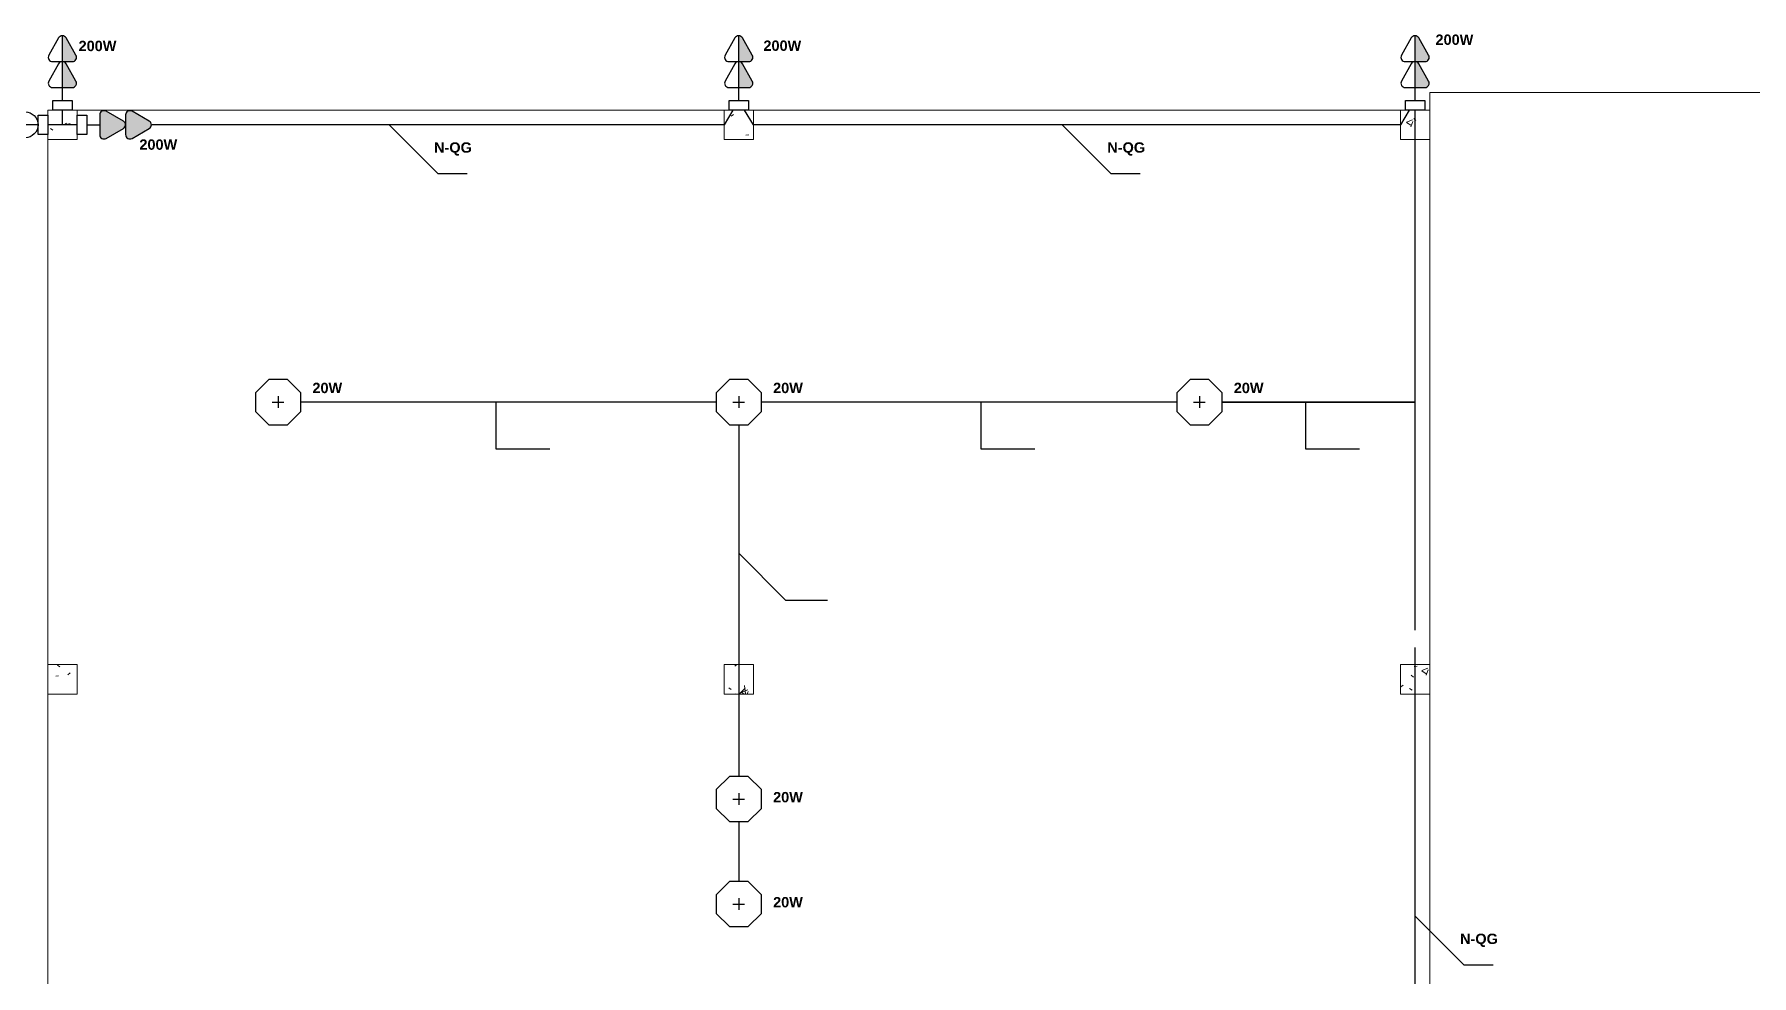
# Model space of a CAD drawing. Extents: x 1450 to 1868, y 82 to 351.
# Drawn here: x 1486 to 1495.94, y 175.87 to 181.32 of the extents above; entities that cross this region are included whole.
import ezdxf

# ---------------------------------------------------------------- set-up
doc = ezdxf.new("R2010")
doc.units = 0
doc.header["$LTSCALE"] = 0.5
doc.linetypes.add('ELETRODUTO_TETO', pattern=[1000, 1000, 0])
doc.layers.get('0').update_dxf_attribs({"linetype": 'CONTINUOUS'})
doc.layers.add('A-FLOR', color=192, linetype='CONTINUOUS', lineweight=9)
doc.layers.add('S-COLS', color=52, linetype='CONTINUOUS', lineweight=9)
for name, color, linetype in [('ELETRODUTO_TETO', 2, 'CONTINUOUS'), ('Iluminação', 7, 'CONTINUOUS'), ('INDICACAO_CIRCUITO', 2, 'CONTINUOUS'), ('INDICACAO_POTENCIA', 1, 'CONTINUOUS'), ('INTERRUPTORES', 1, 'CONTINUOUS'), ('LINHA_DE_CHAMADA', 7, 'CONTINUOUS'), ('LUMINÁRIAS', 3, 'CONTINUOUS'), ('TOMADAS ABNT', 10, 'CONTINUOUS')]:
    doc.layers.add(name, color=color, linetype=linetype)
doc.styles.add('Arial', font='arialbd.ttf', dxfattribs={"height": 100})

# ---------------------------------------------------------------- blocks, each defined once
blk = doc.blocks.new('Pilar Retangular de Concreto - 17x17cm-V35-Planta Baixa')
at = {"layer": 'S-COLS'}
h = blk.add_hatch(dxfattribs=at)
h.set_pattern_fill('FP_59', color=256, style=0, pattern_type=2)
h.set_pattern_definition([(50, (20496.5, -19104.7), (364.368, -31.8783), [38.1, -419.1]), (355, (20496.5, -19104.7), (-70.486, 382.1133), [30.48, -335.28]), (100.451, (20526.87, -19107.35), (293.885, 350.2334), [32.38, -356.18]), (46.184, (20496.5, -19003.1), (542.1585, -84.086), [57.15, -628.65]), (96.636, (20541.7, -19010.1), (474.805, 494.855), [48.57, -534.27]), (351.184, (20496.5, -19003.1), (474.81, 494.85), [45.72, -502.92]), (21, (20547.3, -19028.5), (303.2285, -204.5305), [38.1, -419.1]), (326, (20547.3, -19028.5), (123.604, 368.376), [30.48, -335.28]), (71.451, (20572.58, -19045.54), (426.834, 163.8427), [32.38, -356.18]), (37.5, (20496.51, -19104.7), (6.17665, 169.11015), [16.764, -314.452, 16.764, -323.596, -336.55]), (37.5, (20496.51, -19104.7), (6.17665, 169.11015), [-671.576, 16.764, -319.786]), (7.5, (20496.51, -19104.7), (133.6389, 200.3615), [16.764, -177.292, 16.764, -306.832, -128.27]), (7.5, (20496.51, -19104.7), (133.6389, 200.3615), [-517.652, 16.764, -111.506]), (327.5, (20383.23, -19104.7), (271.1818, -11.45836), [16.764, -110.236, 16.764, -905.256]), (327.5, (20383.23, -19104.7), (271.1818, -11.45836), [-143.764, -379.476, 16.764, -509.016]), (317.5, (20332.43, -19104.7), (296.2585, 50.8528), [16.764, -148.336, 16.764, -619.76]), (317.5, (20332.43, -19104.7), (296.2585, 50.8528), [-181.864, -246.38, 16.764, -356.616])])
h.paths.add_polyline_path([(85, -85), (85, 85), (-85, 85), (-85, -85)], flags=0)
for p, q in [((85, 85), (-85, 85)), ((-85, 85), (-85, -85)), ((85, -85), (85, 85)), ((-85, -85), (85, -85))]:
    blk.add_line(p, q, dxfattribs=at)
blk = doc.blocks.new('Pilar Retangular de Concreto - 17x17cm-V37-Planta Baixa')
at = {"layer": 'S-COLS'}
h = blk.add_hatch(dxfattribs=at)
h.set_pattern_fill('FP_61', color=256, style=0, pattern_type=2)
h.set_pattern_definition([(50, (20496.5, -15894.7), (364.368, -31.8783), [38.1, -419.1]), (355, (20496.5, -15894.7), (-70.486, 382.1133), [30.48, -335.28]), (100.451, (20526.87, -15897.35), (293.885, 350.2334), [32.38, -356.18]), (46.184, (20496.5, -15793.1), (542.1585, -84.086), [57.15, -628.65]), (96.636, (20541.7, -15800.1), (474.805, 494.855), [48.57, -534.27]), (351.184, (20496.5, -15793.1), (474.81, 494.85), [45.72, -502.92]), (21, (20547.3, -15818.5), (303.2285, -204.5305), [38.1, -419.1]), (326, (20547.3, -15818.5), (123.604, 368.376), [30.48, -335.28]), (71.451, (20572.58, -15835.54), (426.834, 163.8427), [32.38, -356.18]), (37.5, (20496.51, -15894.7), (6.17665, 169.11015), [16.764, -314.452, 16.764, -323.596, -336.55]), (37.5, (20496.51, -15894.7), (6.17665, 169.11015), [-671.576, 16.764, -319.786]), (7.5, (20496.51, -15894.7), (133.6389, 200.3615), [16.764, -177.292, 16.764, -306.832, -128.27]), (7.5, (20496.51, -15894.7), (133.6389, 200.3615), [-517.652, 16.764, -111.506]), (327.5, (20383.23, -15894.7), (271.1818, -11.45836), [16.764, -110.236, 16.764, -905.256]), (327.5, (20383.23, -15894.7), (271.1818, -11.45836), [-143.764, -379.476, 16.764, -509.016]), (317.5, (20332.43, -15894.7), (296.2585, 50.8528), [16.764, -148.336, 16.764, -619.76]), (317.5, (20332.43, -15894.7), (296.2585, 50.8528), [-181.864, -246.38, 16.764, -356.616])])
h.paths.add_polyline_path([(85, -85), (85, 85), (-85, 85), (-85, -85)], flags=0)
for p, q in [((85, 85), (-85, 85)), ((-85, 85), (-85, -85)), ((85, -85), (85, 85)), ((-85, -85), (85, -85))]:
    blk.add_line(p, q, dxfattribs=at)
blk = doc.blocks.new('Pilar Retangular de Concreto - 17x17cm-V39-Planta Baixa')
at = {"layer": 'S-COLS'}
h = blk.add_hatch(dxfattribs=at)
h.set_pattern_fill('FP_63', color=256, style=0, pattern_type=2)
h.set_pattern_definition([(50, (12666.5, -19104.7), (364.368, -31.8783), [38.1, -419.1]), (355, (12666.5, -19104.7), (-70.486, 382.113), [30.48, -335.28]), (100.451, (12696.87, -19107.35), (293.885, 350.2334), [32.38, -356.18]), (46.184, (12666.5, -19003.1), (542.1585, -84.086), [57.15, -628.65]), (96.636, (12711.7, -19010.1), (474.805, 494.855), [48.57, -534.27]), (351.184, (12666.5, -19003.1), (474.81, 494.85), [45.72, -502.92]), (21, (12717.3, -19028.5), (303.2285, -204.5305), [38.1, -419.1]), (326, (12717.3, -19028.5), (123.604, 368.376), [30.48, -335.28]), (71.451, (12742.58, -19045.54), (426.834, 163.843), [32.38, -356.18]), (37.5, (12666.51, -19104.7), (6.17665, 169.11015), [16.764, -314.452, 16.764, -323.596, -336.55]), (37.5, (12666.51, -19104.7), (6.17665, 169.11015), [-671.576, 16.764, -319.786]), (7.5, (12666.51, -19104.7), (133.6389, 200.3615), [16.764, -177.292, 16.764, -306.832, -128.27]), (7.5, (12666.51, -19104.7), (133.6389, 200.3615), [-517.652, 16.764, -111.506]), (327.5, (12553.23, -19104.7), (271.1818, -11.4584), [16.764, -110.236, 16.764, -905.256]), (327.5, (12553.23, -19104.7), (271.1818, -11.4584), [-143.764, -379.476, 16.764, -509.016]), (317.5, (12502.43, -19104.7), (296.2585, 50.8528), [16.764, -148.336, 16.764, -619.76]), (317.5, (12502.43, -19104.7), (296.2585, 50.8528), [-181.864, -246.38, 16.764, -356.616])])
h.paths.add_polyline_path([(85, -85), (85, 85), (-85, 85), (-85, -85)], flags=0)
for p, q in [((85, 85), (-85, 85)), ((-85, 85), (-85, -85)), ((85, -85), (85, 85)), ((-85, -85), (85, -85))]:
    blk.add_line(p, q, dxfattribs=at)
blk = doc.blocks.new('Pilar Retangular de Concreto - 17x17cm-V41-Planta Baixa')
at = {"layer": 'S-COLS'}
h = blk.add_hatch(dxfattribs=at)
h.set_pattern_fill('FP_65', color=256, style=0, pattern_type=2)
h.set_pattern_definition([(50, (12666.5, -15894.7), (364.368, -31.8783), [38.1, -419.1]), (355, (12666.5, -15894.7), (-70.486, 382.113), [30.48, -335.28]), (100.451, (12696.87, -15897.35), (293.885, 350.2334), [32.38, -356.18]), (46.184, (12666.5, -15793.1), (542.158, -84.086), [57.15, -628.65]), (96.636, (12711.7, -15800.1), (474.805, 494.855), [48.57, -534.27]), (351.184, (12666.5, -15793.1), (474.81, 494.85), [45.72, -502.92]), (21, (12717.3, -15818.5), (303.2285, -204.5305), [38.1, -419.1]), (326, (12717.3, -15818.5), (123.604, 368.376), [30.48, -335.28]), (71.451, (12742.58, -15835.54), (426.834, 163.843), [32.38, -356.18]), (37.5, (12666.51, -15894.7), (6.17665, 169.11015), [16.764, -314.452, 16.764, -323.596, -336.55]), (37.5, (12666.51, -15894.7), (6.17665, 169.11015), [-671.576, 16.764, -319.786]), (7.5, (12666.51, -15894.7), (133.6389, 200.3615), [16.764, -177.292, 16.764, -306.832, -128.27]), (7.5, (12666.51, -15894.7), (133.6389, 200.3615), [-517.652, 16.764, -111.506]), (327.5, (12553.23, -15894.7), (271.1818, -11.4584), [16.764, -110.236, 16.764, -905.256]), (327.5, (12553.23, -15894.7), (271.1818, -11.4584), [-143.764, -379.476, 16.764, -509.016]), (317.5, (12502.43, -15894.7), (296.2585, 50.8528), [16.764, -148.336, 16.764, -619.76]), (317.5, (12502.43, -15894.7), (296.2585, 50.8528), [-181.864, -246.38, 16.764, -356.616])])
h.paths.add_polyline_path([(85, -85), (85, 85), (-85, 85), (-85, -85)], flags=0)
for p, q in [((85, 85), (-85, 85)), ((-85, 85), (-85, -85)), ((85, -85), (85, 85)), ((-85, -85), (85, -85))]:
    blk.add_line(p, q, dxfattribs=at)
blk = doc.blocks.new('Pilar Retangular de Concreto - 17x17cm-V43-Planta Baixa')
at = {"layer": 'S-COLS'}
h = blk.add_hatch(dxfattribs=at)
h.set_pattern_fill('FP_67', color=256, style=0, pattern_type=2)
h.set_pattern_definition([(50, (16581.5, -19104.7), (364.368, -31.8783), [38.1, -419.1]), (355, (16581.5, -19104.7), (-70.486, 382.1133), [30.48, -335.28]), (100.451, (16611.87, -19107.35), (293.885, 350.2334), [32.38, -356.18]), (46.184, (16581.5, -19003.1), (542.1585, -84.086), [57.15, -628.65]), (96.636, (16626.7, -19010.1), (474.805, 494.855), [48.57, -534.27]), (351.184, (16581.5, -19003.1), (474.81, 494.85), [45.72, -502.92]), (21, (16632.3, -19028.5), (303.2285, -204.5305), [38.1, -419.1]), (326, (16632.3, -19028.5), (123.604, 368.376), [30.48, -335.28]), (71.451, (16657.58, -19045.54), (426.834, 163.8427), [32.38, -356.18]), (37.5, (16581.51, -19104.7), (6.17665, 169.11015), [16.764, -314.452, 16.764, -323.596, -336.55]), (37.5, (16581.51, -19104.7), (6.17665, 169.11015), [-671.576, 16.764, -319.786]), (7.5, (16581.51, -19104.7), (133.6389, 200.3615), [16.764, -177.292, 16.764, -306.832, -128.27]), (7.5, (16581.51, -19104.7), (133.6389, 200.3615), [-517.652, 16.764, -111.506]), (327.5, (16468.23, -19104.7), (271.1818, -11.45836), [16.764, -110.236, 16.764, -905.256]), (327.5, (16468.23, -19104.7), (271.1818, -11.45836), [-143.764, -379.476, 16.764, -509.016]), (317.5, (16417.43, -19104.7), (296.2585, 50.8528), [16.764, -148.336, 16.764, -619.76]), (317.5, (16417.43, -19104.7), (296.2585, 50.8528), [-181.864, -246.38, 16.764, -356.616])])
h.paths.add_polyline_path([(-85, -85), (85, -85), (85, 85), (-85, 85)], flags=0)
for p, q in [((85, 85), (-85, 85)), ((-85, 85), (-85, -85)), ((85, -85), (85, 85)), ((-85, -85), (85, -85))]:
    blk.add_line(p, q, dxfattribs=at)
blk = doc.blocks.new('Pilar Retangular de Concreto - 17x17cm-V44-Planta Baixa')
at = {"layer": 'S-COLS'}
h = blk.add_hatch(dxfattribs=at)
h.set_pattern_fill('FP_69', color=256, style=0, pattern_type=2)
h.set_pattern_definition([(50, (16581.5, -15894.7), (364.368, -31.8783), [38.1, -419.1]), (355, (16581.5, -15894.7), (-70.486, 382.113), [30.48, -335.28]), (100.451, (16611.87, -15897.35), (293.885, 350.2334), [32.38, -356.18]), (46.184, (16581.5, -15793.1), (542.1585, -84.086), [57.15, -628.65]), (96.636, (16626.7, -15800.1), (474.805, 494.855), [48.57, -534.27]), (351.184, (16581.5, -15793.1), (474.81, 494.85), [45.72, -502.92]), (21, (16632.3, -15818.5), (303.2285, -204.5305), [38.1, -419.1]), (326, (16632.3, -15818.5), (123.604, 368.376), [30.48, -335.28]), (71.451, (16657.58, -15835.54), (426.834, 163.843), [32.38, -356.18]), (37.5, (16581.51, -15894.7), (6.17665, 169.11015), [16.764, -314.452, 16.764, -323.596, -336.55]), (37.5, (16581.51, -15894.7), (6.17665, 169.11015), [-671.576, 16.764, -319.786]), (7.5, (16581.51, -15894.7), (133.6389, 200.3615), [16.764, -177.292, 16.764, -306.832, -128.27]), (7.5, (16581.51, -15894.7), (133.6389, 200.3615), [-517.652, 16.764, -111.506]), (327.5, (16468.23, -15894.7), (271.1818, -11.4584), [16.764, -110.236, 16.764, -905.256]), (327.5, (16468.23, -15894.7), (271.1818, -11.4584), [-143.764, -379.476, 16.764, -509.016]), (317.5, (16417.43, -15894.7), (296.2585, 50.8528), [16.764, -148.336, 16.764, -619.76]), (317.5, (16417.43, -15894.7), (296.2585, 50.8528), [-181.864, -246.38, 16.764, -356.616])])
h.paths.add_polyline_path([(-85, -85), (85, -85), (85, 85), (-85, 85)], flags=0)
for p, q in [((85, 85), (-85, 85)), ((-85, 85), (-85, -85)), ((85, -85), (85, 85)), ((-85, -85), (85, -85))]:
    blk.add_line(p, q, dxfattribs=at)
blk = doc.blocks.new('*U170', base_point=(-43952.95, 18247.7))
for points in [[(-43950.78, 18283.87, 0.269143), (-43952.95, 18285.13), (-43952.95, 18270.16), (-43947.26, 18270.16, 0.575867), (-43945.09, 18273.9)], [(-43950.78, 18268.9, 0.269143), (-43952.95, 18270.16), (-43952.95, 18255.2), (-43947.26, 18255.2, 0.575867), (-43945.09, 18258.94)]]:
    blk.add_hatch(color=256).paths.add_polyline_path(points)
for p, q in [((-43955.12, 18283.87), (-43960.81, 18273.9)), ((-43952.95, 18270.16), (-43952.95, 18285.13)), ((-43945.09, 18273.9), (-43950.78, 18283.87)), ((-43955.12, 18268.9), (-43960.81, 18258.94)), ((-43958.64, 18270.16), (-43952.95, 18270.16)), ((-43952.95, 18255.2), (-43952.95, 18270.16)), ((-43952.95, 18270.16), (-43947.26, 18270.16)), ((-43945.09, 18258.94), (-43950.78, 18268.9)), ((-43958.64, 18255.2), (-43952.95, 18255.2)), ((-43952.95, 18247.7), (-43952.95, 18255.2)), ((-43952.95, 18255.2), (-43947.26, 18255.2))]:
    blk.add_line(p, q)
blk.add_lwpolyline([(-43958.55, 18247.7), (-43947.35, 18247.7), (-43947.35, 18242.1), (-43958.55, 18242.1)], close=True)
for centre, start, end in [((-43952.95, 18282.63), 29.74488, 150.25512), ((-43958.64, 18272.66), 150.25512, 270), ((-43947.26, 18272.66), 270, 29.74488), ((-43952.95, 18267.66), 29.74488, 150.25512), ((-43958.64, 18257.7), 150.25512, 270), ((-43947.26, 18257.7), 270, 29.74488)]:
    blk.add_arc(centre, 2.5, start, end)
blk = doc.blocks.new('*U171', base_point=(-44481.22, 18107.52))
for points in [[(-44479.05, 18143.69, 0.269143), (-44481.22, 18144.95), (-44481.22, 18129.98), (-44475.52, 18129.98, 0.575867), (-44473.35, 18133.73)], [(-44479.05, 18128.73, 0.269143), (-44481.22, 18129.98), (-44481.22, 18115.02), (-44475.52, 18115.02, 0.575867), (-44473.35, 18118.76)]]:
    blk.add_hatch(color=256).paths.add_polyline_path(points)
for p, q in [((-44483.39, 18143.69), (-44489.08, 18133.73)), ((-44481.22, 18129.98), (-44481.22, 18144.95)), ((-44473.35, 18133.73), (-44479.05, 18143.69)), ((-44483.39, 18128.73), (-44489.08, 18118.76)), ((-44486.91, 18129.98), (-44481.22, 18129.98)), ((-44481.22, 18115.02), (-44481.22, 18129.98)), ((-44481.22, 18129.98), (-44475.52, 18129.98)), ((-44473.35, 18118.76), (-44479.05, 18128.73)), ((-44486.91, 18115.02), (-44481.22, 18115.02)), ((-44481.22, 18107.52), (-44481.22, 18115.02)), ((-44481.22, 18115.02), (-44475.52, 18115.02))]:
    blk.add_line(p, q)
blk.add_lwpolyline([(-44486.82, 18107.52), (-44475.61, 18107.52), (-44475.61, 18101.92), (-44486.82, 18101.92)], close=True)
for centre, start, end in [((-44481.22, 18142.45), 29.74488, 150.25512), ((-44486.91, 18132.48), 150.25512, 270), ((-44475.52, 18132.48), 270, 29.74488), ((-44481.22, 18127.48), 29.74488, 150.25512), ((-44486.91, 18117.52), 150.25512, 270), ((-44475.52, 18117.52), 270, 29.74488)]:
    blk.add_arc(centre, 2.5, start, end)
blk = doc.blocks.new('*U172', base_point=(-44558.54, 18380.61))
for points in [[(-44556.37, 18416.77, 0.269143), (-44558.54, 18418.03), (-44558.54, 18403.07), (-44552.85, 18403.07, 0.575867), (-44550.68, 18406.81)], [(-44556.37, 18401.81, 0.269143), (-44558.54, 18403.07), (-44558.54, 18388.11), (-44552.85, 18388.11, 0.575867), (-44550.68, 18391.85)]]:
    blk.add_hatch(color=256).paths.add_polyline_path(points)
for p, q in [((-44560.71, 18416.77), (-44566.4, 18406.81)), ((-44558.54, 18403.07), (-44558.54, 18418.03)), ((-44550.68, 18406.81), (-44556.37, 18416.77)), ((-44560.71, 18401.81), (-44566.4, 18391.85)), ((-44564.23, 18403.07), (-44558.54, 18403.07)), ((-44558.54, 18388.11), (-44558.54, 18403.07)), ((-44558.54, 18403.07), (-44552.85, 18403.07)), ((-44550.68, 18391.85), (-44556.37, 18401.81)), ((-44564.23, 18388.11), (-44558.54, 18388.11)), ((-44558.54, 18380.61), (-44558.54, 18388.11)), ((-44558.54, 18388.11), (-44552.85, 18388.11))]:
    blk.add_line(p, q)
blk.add_lwpolyline([(-44564.14, 18380.61), (-44552.94, 18380.61), (-44552.94, 18375), (-44564.14, 18375)], close=True)
for centre, start, end in [((-44558.54, 18415.53), 29.74488, 150.25512), ((-44564.23, 18405.57), 150.25512, 270), ((-44558.54, 18400.57), 29.74488, 150.25512), ((-44552.85, 18405.57), 270, 29.74488), ((-44564.23, 18390.61), 150.25512, 270), ((-44552.85, 18390.61), 270, 29.74488)]:
    blk.add_arc(centre, 2.5, start, end)
blk = doc.blocks.new('*U173', base_point=(-44624.36, 18306.06))
for points in [[(-44622.19, 18342.23, 0.580323), (-44626.53, 18342.23), (-44632.22, 18332.26, 0.575867), (-44630.05, 18328.52), (-44624.36, 18328.52), (-44618.67, 18328.52, 0.575867), (-44616.5, 18332.26)], [(-44622.19, 18327.26, 0.580323), (-44626.53, 18327.26), (-44632.22, 18317.3, 0.575867), (-44630.05, 18313.56), (-44624.36, 18313.56), (-44618.67, 18313.56, 0.575867), (-44616.5, 18317.3)]]:
    blk.add_hatch(color=256).paths.add_polyline_path(points)
for p, q in [((-44626.53, 18342.23), (-44632.22, 18332.26)), ((-44616.5, 18332.26), (-44622.19, 18342.23)), ((-44626.53, 18327.26), (-44632.22, 18317.3)), ((-44630.05, 18328.52), (-44624.36, 18328.52)), ((-44624.36, 18328.52), (-44618.67, 18328.52)), ((-44616.5, 18317.3), (-44622.19, 18327.26)), ((-44630.05, 18313.56), (-44624.36, 18313.56)), ((-44624.36, 18306.06), (-44624.36, 18313.56)), ((-44624.36, 18313.56), (-44618.67, 18313.56))]:
    blk.add_line(p, q)
blk.add_lwpolyline([(-44629.96, 18306.06), (-44618.76, 18306.06), (-44618.76, 18300.46), (-44629.96, 18300.46)], close=True)
for centre, start, end in [((-44624.36, 18340.99), 29.74488, 150.25512), ((-44630.05, 18331.02), 150.25512, 270), ((-44618.67, 18331.02), 270, 29.74488), ((-44624.36, 18326.02), 29.74488, 150.25512), ((-44630.05, 18316.06), 150.25512, 270), ((-44618.67, 18316.06), 270, 29.74488)]:
    blk.add_arc(centre, 2.5, start, end)
blk = doc.blocks.new('*U606', base_point=(-31426.4, 37661.39))
at = {"layer": 'LUMINÁRIAS'}
blk.add_lwpolyline([(-31439.49, 37666.81), (-31439.49, 37655.97), (-31431.82, 37648.3), (-31420.98, 37648.3), (-31413.31, 37655.97), (-31413.31, 37666.81), (-31420.98, 37674.48), (-31431.82, 37674.48)], close=True, dxfattribs=at)
for points in [[(-31429.76, 37661.39), (-31423.03, 37661.39)], [(-31426.4, 37664.75), (-31426.4, 37658.02)]]:
    blk.add_lwpolyline(points, dxfattribs=at)
blk = doc.blocks.new('*U607', base_point=(-31168.59, 37672.46))
at = {"layer": 'LUMINÁRIAS'}
blk.add_lwpolyline([(-31181.68, 37677.88), (-31181.68, 37667.04), (-31174.01, 37659.37), (-31163.17, 37659.37), (-31155.5, 37667.04), (-31155.5, 37677.88), (-31163.17, 37685.55), (-31174.01, 37685.55)], close=True, dxfattribs=at)
for points in [[(-31168.59, 37675.82), (-31168.59, 37669.1)], [(-31171.95, 37672.46), (-31165.22, 37672.46)]]:
    blk.add_lwpolyline(points, dxfattribs=at)
blk = doc.blocks.new('*U608', base_point=(-31168.59, 37672.46))
at = {"layer": 'LUMINÁRIAS'}
blk.add_lwpolyline([(-31181.68, 37677.88), (-31181.68, 37667.04), (-31174.01, 37659.37), (-31163.17, 37659.37), (-31155.5, 37667.04), (-31155.5, 37677.88), (-31163.17, 37685.55), (-31174.01, 37685.55)], close=True, dxfattribs=at)
for points in [[(-31168.59, 37675.82), (-31168.59, 37669.1)], [(-31171.95, 37672.46), (-31165.22, 37672.46)]]:
    blk.add_lwpolyline(points, dxfattribs=at)
blk = doc.blocks.new('*U613', base_point=(-31063.2, 37342.52))
at = {"layer": 'LUMINÁRIAS'}
blk.add_lwpolyline([(-31076.29, 37347.95), (-31076.29, 37337.1), (-31068.62, 37329.44), (-31057.78, 37329.44), (-31050.11, 37337.1), (-31050.11, 37347.95), (-31057.78, 37355.61), (-31068.62, 37355.61)], close=True, dxfattribs=at)
for points in [[(-31066.56, 37342.52), (-31059.84, 37342.52)], [(-31063.2, 37345.89), (-31063.2, 37339.16)]]:
    blk.add_lwpolyline(points, dxfattribs=at)
blk = doc.blocks.new('*U614', base_point=(-31063.2, 37342.52))
at = {"layer": 'LUMINÁRIAS'}
blk.add_lwpolyline([(-31076.29, 37347.95), (-31076.29, 37337.1), (-31068.62, 37329.44), (-31057.78, 37329.44), (-31050.11, 37337.1), (-31050.11, 37347.95), (-31057.78, 37355.61), (-31068.62, 37355.61)], close=True, dxfattribs=at)
for points in [[(-31066.56, 37342.52), (-31059.84, 37342.52)], [(-31063.2, 37345.89), (-31063.2, 37339.16)]]:
    blk.add_lwpolyline(points, dxfattribs=at)
blk = doc.blocks.new('*U1065', base_point=(-30487.83, 37433.44))
at = {"linetype": 'ByBlock'}
blk.add_lwpolyline([(-30487.83, 37433.44), (-30376.09, 37433.44), (-30376.09, 38075.44), (-30487.83, 38075.44)], dxfattribs=at)
blk = doc.blocks.new('*U1066', base_point=(-30514.01, 38075.44))
at = {"linetype": 'ByBlock'}
blk.add_lwpolyline([(-30514.01, 38075.44), (-30754.5, 38075.44)], dxfattribs=at)
blk = doc.blocks.new('*U1067', base_point=(-30780.67, 38075.44))
at = {"linetype": 'ByBlock'}
blk.add_lwpolyline([(-30780.67, 38075.44), (-31021.16, 38075.44)], dxfattribs=at)
blk = doc.blocks.new('*U1068', base_point=(-30767.59, 38062.36))
at = {"linetype": 'ByBlock'}
blk.add_lwpolyline([(-30767.59, 38062.36), (-30767.59, 37858.73)], dxfattribs=at)
blk = doc.blocks.new('*U1069', base_point=(-30767.59, 37832.56))
at = {"linetype": 'ByBlock'}
blk.add_lwpolyline([(-30767.59, 37832.56), (-30767.59, 37797.93)], dxfattribs=at)
blk = doc.blocks.new('*U1070', base_point=(-30487.83, 38075.44))
at = {"linetype": 'ByBlock'}
blk.add_lwpolyline([(-30487.83, 38075.44), (-30376.09, 38075.44), (-30376.09, 38244.44)], dxfattribs=at)
blk = doc.blocks.new('*U1071', base_point=(-30379.46, 38244.44))
at = {"linetype": 'ByBlock'}
blk.add_lwpolyline([(-30379.46, 38244.44), (-30384.59, 38235.94), (-30759.09, 38235.94), (-30764.21, 38244.44)], dxfattribs=at)
blk = doc.blocks.new('*U1072', base_point=(-30770.96, 38244.44))
at = {"linetype": 'ByBlock'}
blk.add_lwpolyline([(-30770.96, 38244.44), (-30776.09, 38235.94), (-31107.56, 38235.94)], dxfattribs=at)
blk = doc.blocks.new('*U1073', base_point=(-31150.58, 38235.94))
at = {"linetype": 'ByBlock'}
blk.add_lwpolyline([(-31150.58, 38235.94), (-31159.08, 38235.94), (-31159.08, 38244.44)], dxfattribs=at)
blk = doc.blocks.new('*U1074', base_point=(-31150.58, 38235.94))
at = {"linetype": 'ByBlock'}
blk.add_lwpolyline([(-31150.58, 38235.94), (-31167.58, 38235.94)], dxfattribs=at)
blk = doc.blocks.new('*U1102', base_point=(-31269.05, 38101.22))
blk.add_line((-31269.05, 38101.22), (-31254.05, 38101.22))
blk.add_lwpolyline([(-31269.05, 38106.83), (-31269.05, 38095.62), (-31274.65, 38095.62), (-31274.65, 38106.83)], close=True)
blk.add_circle((-31261.55, 38101.22), 7.5)

msp = doc.modelspace()

# ---------------------------------------------------------------- linework, layer by layer
at = {"layer": 'A-FLOR'}
for p, q in [((1496.8029, 180.9863), (1494.077, 180.9863)), ((1494.077, 180.9863), (1494.077, 180.8834)), ((1489.992, 180.8834), (1486.247, 180.8834)), ((1493.907, 180.8834), (1490.162, 180.8834)), ((1486.077, 180.7134), (1486.077, 177.6734)), ((1494.077, 177.6734), (1494.077, 180.7134)), ((1486.077, 177.5034), (1486.077, 174.4634)), ((1494.077, 174.4634), (1494.077, 177.5034))]:
    msp.add_line(p, q, dxfattribs=at)
at = {"layer": 'LINHA_DE_CHAMADA'}
for points in [[(1488.0529, 180.7984), (1488.3346, 180.5166), (1488.5046, 180.5166)], [(1491.9499, 180.7984), (1492.2317, 180.5166), (1492.4017, 180.5166)], [(1488.6707, 179.1934), (1488.6707, 178.9219), (1488.9833, 178.9219)], [(1491.4784, 179.1934), (1491.4784, 178.9219), (1491.791, 178.9219)], [(1493.3579, 179.1934), (1493.3579, 178.9219), (1493.6705, 178.9219)], [(1490.077, 178.3178), (1490.3485, 178.0464), (1490.5904, 178.0464)], [(1493.992, 176.2173), (1494.2738, 175.9356), (1494.4438, 175.9356)]]:
    msp.add_lwpolyline(points, dxfattribs=at)

# ---------------------------------------------------------------- block references
at = {"layer": 'ELETRODUTO_TETO', "linetype": 'ELETRODUTO_TETO', "xscale": 0.01000000108748102, "yscale": 0.01000000108748102, "zscale": 0.01000000108748102}
for name, p in [('*U1073', (1486.247, 180.7984)), ('*U1072', (1490.0433, 180.8834)), ('*U1071', (1493.9583, 180.8834)), ('*U1070', (1492.8746, 179.1934)), ('*U1074', (1486.247, 180.7984)), ('*U1067', (1489.9461, 179.1934)), ('*U1066', (1492.6128, 179.1934)), ('*U1065', (1492.8746, 172.7734)), ('*U1068', (1490.077, 179.0625)), ('*U1069', (1490.077, 176.7645))]:
    msp.add_blockref(name, p, dxfattribs=at)
at = {"layer": 'Iluminação', "xscale": 0.01000000108748102, "yscale": 0.01000000108748102, "zscale": 0.01000000108748102}
for name, p in [('*U606', (1487.4104, 179.1934)), ('*U607', (1490.077, 179.1934)), ('*U608', (1492.7437, 179.1934)), ('*U613', (1490.077, 176.8954)), ('*U614', (1490.077, 176.2874))]:
    msp.add_blockref(name, p, dxfattribs=at)
at = {"layer": 'INTERRUPTORES', "xscale": 0.01000000108748102, "yscale": 0.01000000108748102, "zscale": 0.01000000108748102, "rotation": 180}
msp.add_blockref('*U1102', (1486.021, 180.7984), dxfattribs=at)
at = {"layer": 'S-COLS', "xscale": 0.00100000000000115, "yscale": 0.00100000000000115, "zscale": 0.00100000000000115}
for name, p in [('Pilar Retangular de Concreto - 17x17cm-V35-Planta Baixa', (1486.162, 180.7984)), ('Pilar Retangular de Concreto - 17x17cm-V43-Planta Baixa', (1490.077, 180.7984)), ('Pilar Retangular de Concreto - 17x17cm-V39-Planta Baixa', (1493.992, 180.7984)), ('Pilar Retangular de Concreto - 17x17cm-V37-Planta Baixa', (1486.162, 177.5884)), ('Pilar Retangular de Concreto - 17x17cm-V44-Planta Baixa', (1490.077, 177.5884)), ('Pilar Retangular de Concreto - 17x17cm-V41-Planta Baixa', (1493.992, 177.5884))]:
    msp.add_blockref(name, p, dxfattribs=at)
at = {"layer": 'TOMADAS ABNT', "xscale": 0.01000000108748102, "yscale": 0.01000000108748102, "zscale": 0.01000000108748102}
for name, p in [('*U172', (1486.162, 180.9394)), ('*U171', (1490.077, 180.9394)), ('*U170', (1493.992, 180.9394))]:
    msp.add_blockref(name, p, dxfattribs=at)
at = {"layer": 'TOMADAS ABNT', "xscale": 0.01000000108748102, "yscale": 0.01000000108748102, "zscale": 0.01000000108748102, "rotation": 269.9999999999995}
msp.add_blockref('*U173', (1486.3031, 180.7984), dxfattribs=at)

# ---------------------------------------------------------------- texts
at = {"layer": 'INDICACAO_CIRCUITO', "style": 'Arial'}
for p in [(1488.3133, 180.6371), (1492.2104, 180.6371), (1494.2525, 176.0561)]:
    msp.add_text('N-QG', height=0.06, dxfattribs=at).set_placement(p)
at = {"layer": 'INDICACAO_POTENCIA', "style": 'Arial'}
for s, p in [('200W', (1494.1104, 181.2612)), ('200W', (1486.2558, 181.225)), ('200W', (1490.22, 181.2265)), ('200W', (1486.6077, 180.654)), ('20W', (1487.6093, 179.2451)), ('20W', (1490.276, 179.2451)), ('20W', (1492.9427, 179.2451)), ('20W', (1490.276, 176.8762)), ('20W', (1490.276, 176.2682))]:
    msp.add_text(s, height=0.06, dxfattribs=at).set_placement(p)

doc.saveas('drawing.dxf')
